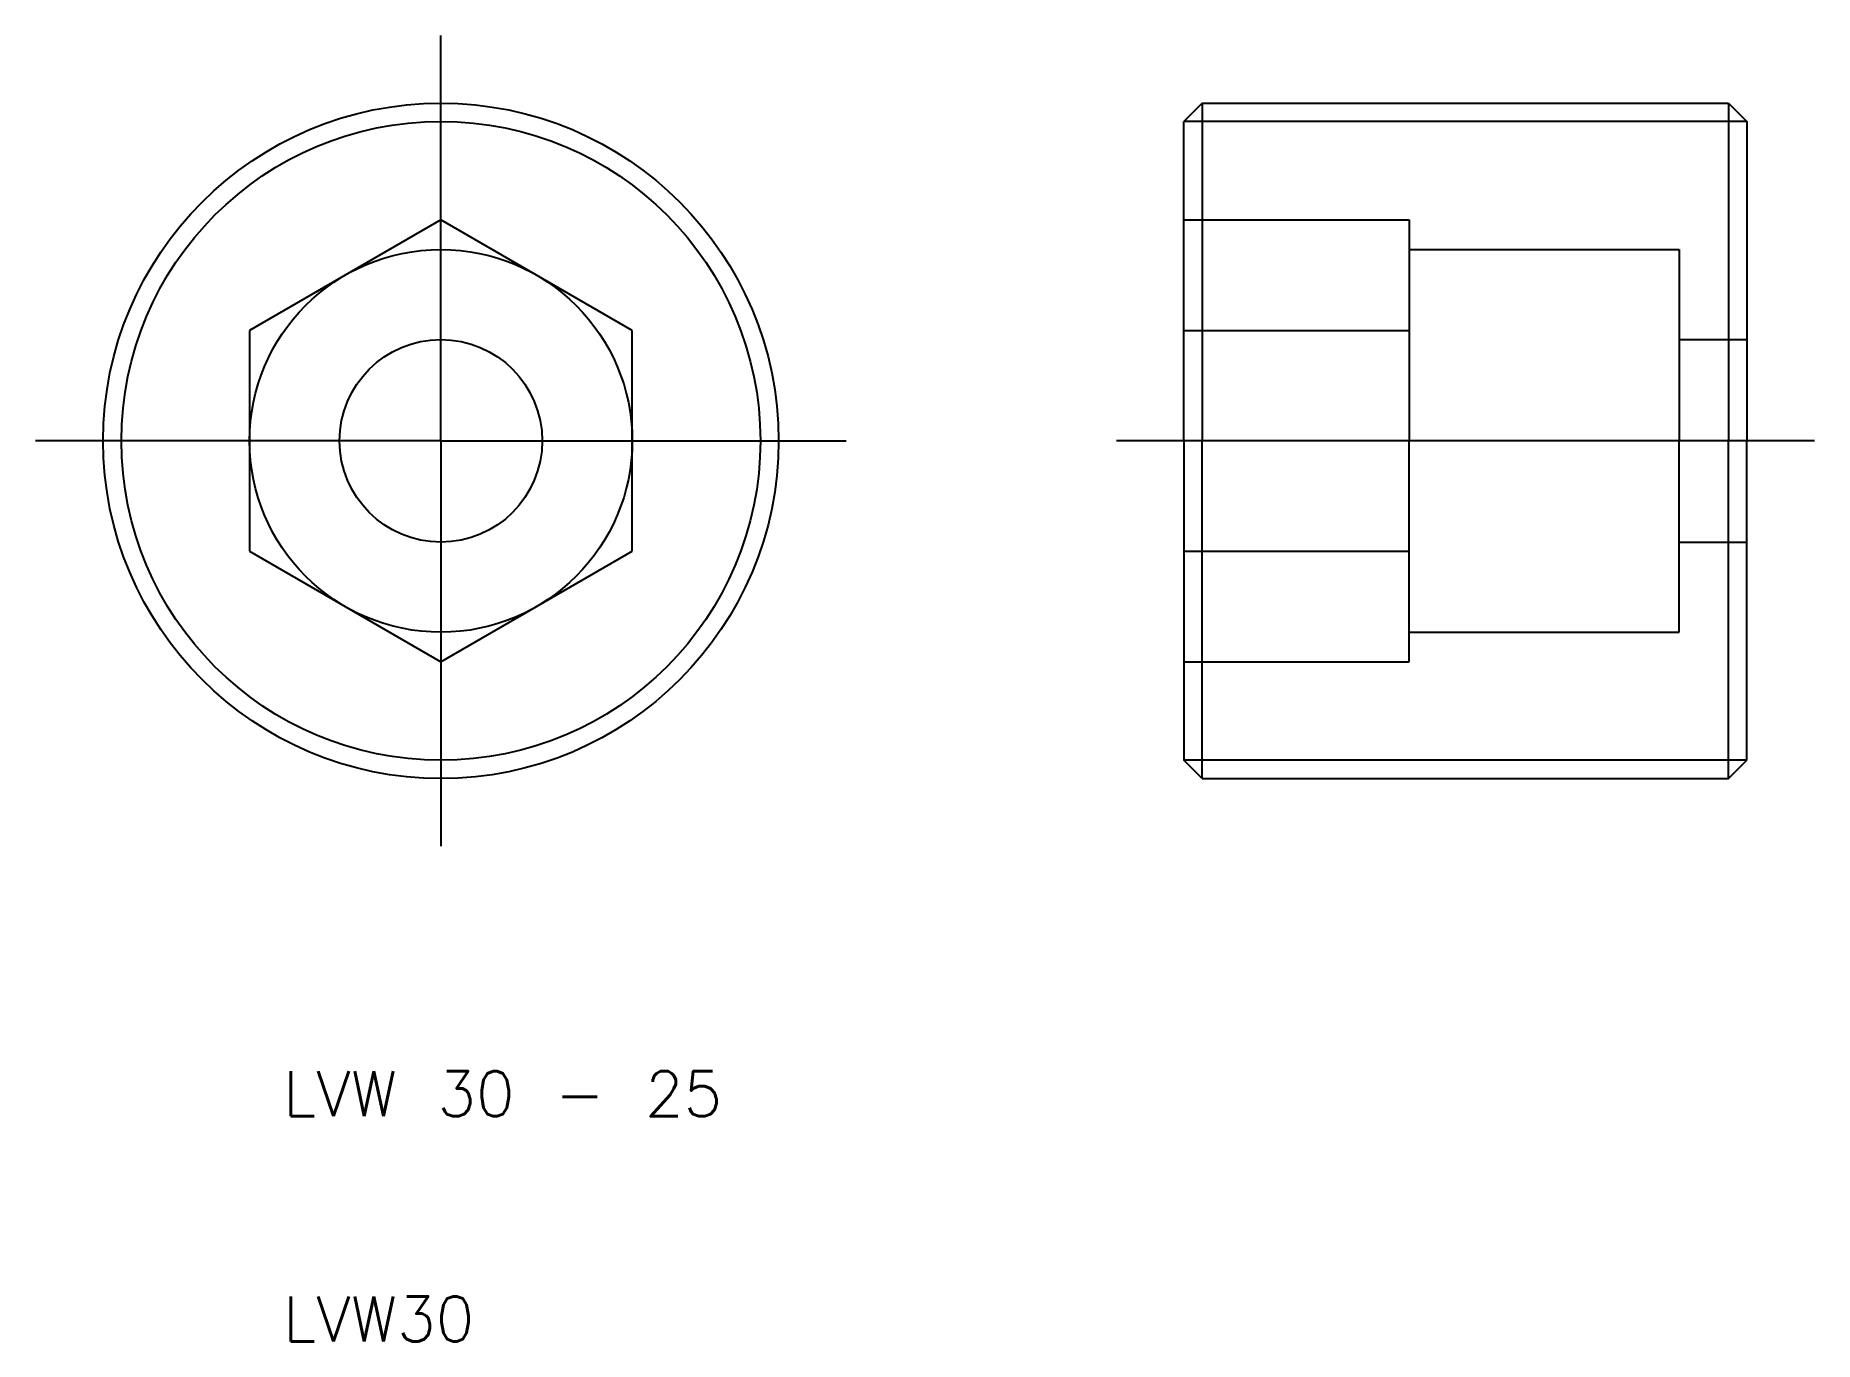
# Model space of a CAD drawing. Extents: x -1 to 78, y 10 to 68.
import ezdxf

# ---------------------------------------------------------------- set-up
doc = ezdxf.new("R2010")
doc.units = 0
doc.linetypes.add('CENTER', pattern=[50.8, 31.75, -6.35, 6.35, -6.35])
doc.linetypes.add('DASHED', pattern=[19.05, 12.7, -6.35])
doc.layers.get('0').update_dxf_attribs({"linetype": 'CONTINUOUS'})
doc.layers.add('CENTER', color=1, linetype='CENTER')
doc.styles.get("Standard").update_dxf_attribs({"font": 'txt.shx'})

msp = doc.modelspace()

# ---------------------------------------------------------------- linework, layer by layer
for p, q in [((50.812, 65), (50, 64.188)), ((50.812, 65), (50.812, 50)), ((50.812, 65), (74.188, 65)), ((74.188, 65), (74.188, 50)), ((74.188, 65), (75, 64.188)), ((50, 50), (50, 64.188)), ((75, 64.188), (75, 50)), ((17, 59.815), (8.5, 54.907)), ((25.5, 54.907), (17, 59.815)), ((8.5, 54.907), (8.5, 45.093)), ((25.5, 45.093), (25.5, 54.907)), ((50, 50), (50, 35.812)), ((50.812, 35), (50.812, 50)), ((74.188, 35), (74.188, 50)), ((75, 35.812), (75, 50)), ((8.5, 45.093), (17, 40.185)), ((17, 40.185), (25.5, 45.093)), ((50.812, 35), (50, 35.812)), ((74.188, 35), (75, 35.812)), ((50.812, 35), (74.188, 35))]:
    msp.add_line(p, q)
at = {"color": 3}
for p, q in [((75, 64.188), (50, 64.188)), ((75, 35.812), (50, 35.812))]:
    msp.add_line(p, q, dxfattribs=at)
at = {"color": 3, "linetype": 'DASHED'}
for p, q in [((50, 59.815), (60, 59.815)), ((60, 59.815), (60, 50)), ((60, 58.5), (72, 58.5)), ((72, 58.5), (72, 50)), ((50, 54.907), (60, 54.907)), ((72, 54.5), (75, 54.5)), ((60, 40.185), (60, 50)), ((72, 41.5), (72, 50)), ((50, 45.093), (60, 45.093)), ((72, 45.5), (75, 45.5)), ((60, 41.5), (72, 41.5)), ((50, 40.185), (60, 40.185))]:
    msp.add_line(p, q, dxfattribs=at)
for radius in [15, 14.188, 8.5, 4.5]:
    msp.add_circle((17, 50), radius)
at = {"layer": 'CENTER'}
for p, q in [((17, 50), (17, 68)), ((17, 50), (-1, 50)), ((17, 50), (17, 32)), ((17, 50), (35, 50)), ((78, 50), (47, 50))]:
    msp.add_line(p, q, dxfattribs=at)

# ---------------------------------------------------------------- texts
for s, p in [('LVW 30 - 25', (10, 20)), ('LVW30', (10, 10))]:
    msp.add_text(s, height=2).set_placement(p)

doc.saveas('drawing.dxf')
